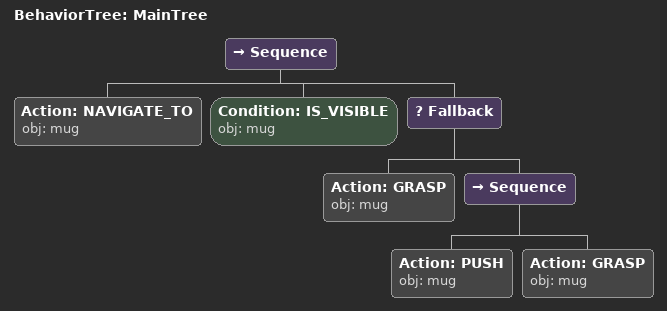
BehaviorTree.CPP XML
<root main_tree_to_execute="MainTree">
  <BehaviorTree ID="MainTree">
    <Sequence>
      <!-- Navigate to mug -->
      <Action ID="NAVIGATE_TO" obj="mug" />
      <!-- Check mug is visible before GRASP -->
      <Condition ID="IS_VISIBLE" obj="mug" />
      <!-- Fallback: if GRASP mug fails, try alternative to reposition -->
      <Fallback>
        <!-- Grasp mug -->
        <Action ID="GRASP" obj="mug" />
        <Sequence>
          <!-- Push mug forward toward front edge of table -->
          <Action ID="PUSH" obj="mug" />
          <!-- Grasp mug -->
          <Action ID="GRASP" obj="mug" />
        </Sequence>
      </Fallback>
    </Sequence>
  </BehaviorTree>
</root>
